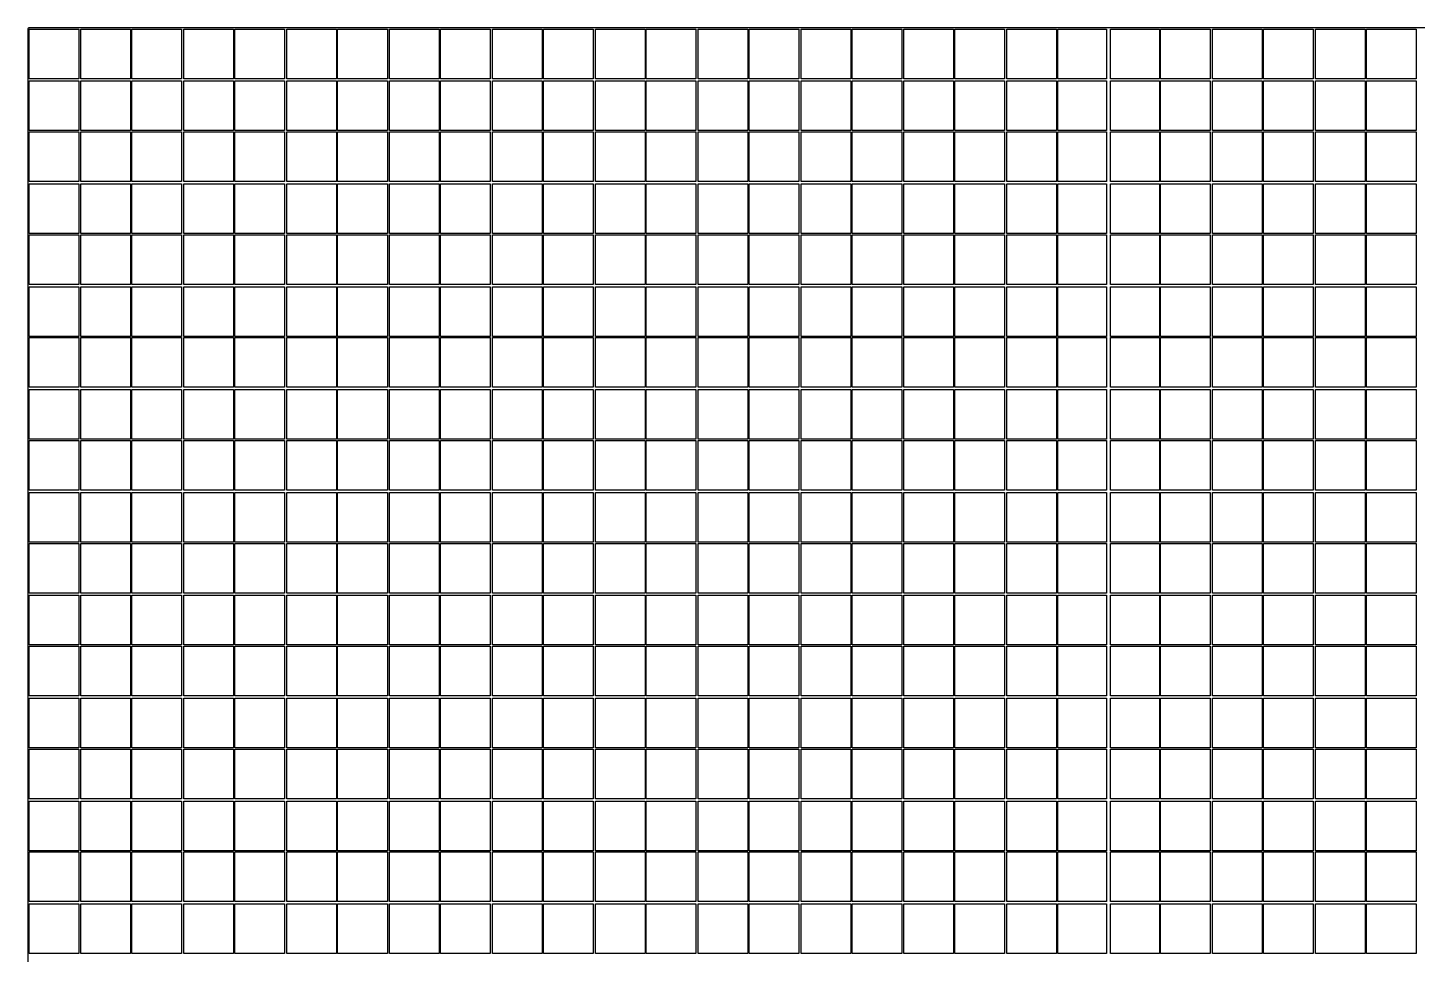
# Model space of a CAD drawing. Extents: x -105 to 170, y -332 to 185.
# Drawn here: x -105.1 to 30, y 95 to 185.1 of the extents above; entities that cross this region are included whole.
import ezdxf

# ---------------------------------------------------------------- set-up
doc = ezdxf.new("R2010")
doc.units = 0
doc.layers.get('0').update_dxf_attribs({"linetype": 'CONTINUOUS'})

msp = doc.modelspace()

# ---------------------------------------------------------------- linework, layer by layer
for points in [[(0.425, -320), (160, -320), (160, -0.425), (170, -0.425), (170, 0.425), (105.06, 0.425), (105.06, 185), (105, 185), (105, 185.06), (-105, 185.06), (-105, 185), (-105.06, 185), (-105.06, -185), (-105, -185), (-105, -185.06), (-0.425, -185.06), (-0.425, -330), (0.425, -330)], [(-104.94, 184.94), (-100.11, 184.94), (-100.11, 180.11), (-104.94, 180.11)], [(-99.89, 184.94), (-95.06, 184.94), (-95.06, 180.11), (-99.89, 180.11)], [(-94.94, 184.94), (-90.11, 184.94), (-90.11, 180.11), (-94.94, 180.11)], [(-89.89, 184.94), (-85.06, 184.94), (-85.06, 180.11), (-89.89, 180.11)], [(-84.94, 184.94), (-80.11, 184.94), (-80.11, 180.11), (-84.94, 180.11)], [(-79.89, 184.94), (-75.06, 184.94), (-75.06, 180.11), (-79.89, 180.11)], [(-74.94, 184.94), (-70.11, 184.94), (-70.11, 180.11), (-74.94, 180.11)], [(-69.89, 184.94), (-65.06, 184.94), (-65.06, 180.11), (-69.89, 180.11)], [(-64.94, 184.94), (-60.11, 184.94), (-60.11, 180.11), (-64.94, 180.11)], [(-59.89, 184.94), (-55.06, 184.94), (-55.06, 180.11), (-59.89, 180.11)], [(-54.94, 184.94), (-50.11, 184.94), (-50.11, 180.11), (-54.94, 180.11)], [(-49.89, 184.94), (-45.06, 184.94), (-45.06, 180.11), (-49.89, 180.11)], [(-44.94, 184.94), (-40.11, 184.94), (-40.11, 180.11), (-44.94, 180.11)], [(-39.89, 184.94), (-35.06, 184.94), (-35.06, 180.11), (-39.89, 180.11)], [(-34.94, 184.94), (-30.11, 184.94), (-30.11, 180.11), (-34.94, 180.11)], [(-29.89, 184.94), (-25.06, 184.94), (-25.06, 180.11), (-29.89, 180.11)], [(-24.94, 184.94), (-20.11, 184.94), (-20.11, 180.11), (-24.94, 180.11)], [(-19.89, 184.94), (-15.06, 184.94), (-15.06, 180.11), (-19.89, 180.11)], [(-14.94, 184.94), (-10.11, 184.94), (-10.11, 180.11), (-14.94, 180.11)], [(-9.89, 184.94), (-5.06, 184.94), (-5.06, 180.11), (-9.89, 180.11)], [(-4.94, 184.94), (-0.2, 184.94), (-0.2, 180.11), (-4.94, 180.11)], [(0.2, 184.94), (4.94, 184.94), (4.94, 180.11), (0.2, 180.11)], [(5.06, 184.94), (9.89, 184.94), (9.89, 180.11), (5.06, 180.11)], [(10.11, 184.94), (14.94, 184.94), (14.94, 180.11), (10.11, 180.11)], [(15.06, 184.94), (19.89, 184.94), (19.89, 180.11), (15.06, 180.11)], [(20.11, 184.94), (24.94, 184.94), (24.94, 180.11), (20.11, 180.11)], [(25.06, 184.94), (29.89, 184.94), (29.89, 180.11), (25.06, 180.11)], [(-104.94, 179.89), (-100.11, 179.89), (-100.11, 175.06), (-104.94, 175.06)], [(-99.89, 179.89), (-95.06, 179.89), (-95.06, 175.06), (-99.89, 175.06)], [(-94.94, 179.89), (-90.11, 179.89), (-90.11, 175.06), (-94.94, 175.06)], [(-89.89, 179.89), (-85.06, 179.89), (-85.06, 175.06), (-89.89, 175.06)], [(-84.94, 179.89), (-80.11, 179.89), (-80.11, 175.06), (-84.94, 175.06)], [(-79.89, 179.89), (-75.06, 179.89), (-75.06, 175.06), (-79.89, 175.06)], [(-74.94, 179.89), (-70.11, 179.89), (-70.11, 175.06), (-74.94, 175.06)], [(-69.89, 179.89), (-65.06, 179.89), (-65.06, 175.06), (-69.89, 175.06)], [(-64.94, 179.89), (-60.11, 179.89), (-60.11, 175.06), (-64.94, 175.06)], [(-59.89, 179.89), (-55.06, 179.89), (-55.06, 175.06), (-59.89, 175.06)], [(-54.94, 179.89), (-50.11, 179.89), (-50.11, 175.06), (-54.94, 175.06)], [(-49.89, 179.89), (-45.06, 179.89), (-45.06, 175.06), (-49.89, 175.06)], [(-44.94, 179.89), (-40.11, 179.89), (-40.11, 175.06), (-44.94, 175.06)], [(-39.89, 179.89), (-35.06, 179.89), (-35.06, 175.06), (-39.89, 175.06)], [(-34.94, 179.89), (-30.11, 179.89), (-30.11, 175.06), (-34.94, 175.06)], [(-29.89, 179.89), (-25.06, 179.89), (-25.06, 175.06), (-29.89, 175.06)], [(-24.94, 179.89), (-20.11, 179.89), (-20.11, 175.06), (-24.94, 175.06)], [(-19.89, 179.89), (-15.06, 179.89), (-15.06, 175.06), (-19.89, 175.06)], [(-14.94, 179.89), (-10.11, 179.89), (-10.11, 175.06), (-14.94, 175.06)], [(-9.89, 179.89), (-5.06, 179.89), (-5.06, 175.06), (-9.89, 175.06)], [(-4.94, 179.89), (-0.2, 179.89), (-0.2, 175.06), (-4.94, 175.06)], [(0.2, 179.89), (4.94, 179.89), (4.94, 175.06), (0.2, 175.06)], [(5.06, 179.89), (9.89, 179.89), (9.89, 175.06), (5.06, 175.06)], [(10.11, 179.89), (14.94, 179.89), (14.94, 175.06), (10.11, 175.06)], [(15.06, 179.89), (19.89, 179.89), (19.89, 175.06), (15.06, 175.06)], [(20.11, 179.89), (24.94, 179.89), (24.94, 175.06), (20.11, 175.06)], [(25.06, 179.89), (29.89, 179.89), (29.89, 175.06), (25.06, 175.06)], [(-104.94, 174.94), (-100.11, 174.94), (-100.11, 170.11), (-104.94, 170.11)], [(-99.89, 174.94), (-95.06, 174.94), (-95.06, 170.11), (-99.89, 170.11)], [(-94.94, 174.94), (-90.11, 174.94), (-90.11, 170.11), (-94.94, 170.11)], [(-89.89, 174.94), (-85.06, 174.94), (-85.06, 170.11), (-89.89, 170.11)], [(-84.94, 174.94), (-80.11, 174.94), (-80.11, 170.11), (-84.94, 170.11)], [(-79.89, 174.94), (-75.06, 174.94), (-75.06, 170.11), (-79.89, 170.11)], [(-74.94, 174.94), (-70.11, 174.94), (-70.11, 170.11), (-74.94, 170.11)], [(-69.89, 174.94), (-65.06, 174.94), (-65.06, 170.11), (-69.89, 170.11)], [(-64.94, 174.94), (-60.11, 174.94), (-60.11, 170.11), (-64.94, 170.11)], [(-59.89, 174.94), (-55.06, 174.94), (-55.06, 170.11), (-59.89, 170.11)], [(-54.94, 174.94), (-50.11, 174.94), (-50.11, 170.11), (-54.94, 170.11)], [(-49.89, 174.94), (-45.06, 174.94), (-45.06, 170.11), (-49.89, 170.11)], [(-44.94, 174.94), (-40.11, 174.94), (-40.11, 170.11), (-44.94, 170.11)], [(-39.89, 174.94), (-35.06, 174.94), (-35.06, 170.11), (-39.89, 170.11)], [(-34.94, 174.94), (-30.11, 174.94), (-30.11, 170.11), (-34.94, 170.11)], [(-29.89, 174.94), (-25.06, 174.94), (-25.06, 170.11), (-29.89, 170.11)], [(-24.94, 174.94), (-20.11, 174.94), (-20.11, 170.11), (-24.94, 170.11)], [(-19.89, 174.94), (-15.06, 174.94), (-15.06, 170.11), (-19.89, 170.11)], [(-14.94, 174.94), (-10.11, 174.94), (-10.11, 170.11), (-14.94, 170.11)], [(-9.89, 174.94), (-5.06, 174.94), (-5.06, 170.11), (-9.89, 170.11)], [(-4.94, 174.94), (-0.2, 174.94), (-0.2, 170.11), (-4.94, 170.11)], [(0.2, 174.94), (4.94, 174.94), (4.94, 170.11), (0.2, 170.11)], [(5.06, 174.94), (9.89, 174.94), (9.89, 170.11), (5.06, 170.11)], [(10.11, 174.94), (14.94, 174.94), (14.94, 170.11), (10.11, 170.11)], [(15.06, 174.94), (19.89, 174.94), (19.89, 170.11), (15.06, 170.11)], [(20.11, 174.94), (24.94, 174.94), (24.94, 170.11), (20.11, 170.11)], [(25.06, 174.94), (29.89, 174.94), (29.89, 170.11), (25.06, 170.11)], [(-104.94, 169.89), (-100.11, 169.89), (-100.11, 165.06), (-104.94, 165.06)], [(-99.89, 169.89), (-95.06, 169.89), (-95.06, 165.06), (-99.89, 165.06)], [(-94.94, 169.89), (-90.11, 169.89), (-90.11, 165.06), (-94.94, 165.06)], [(-89.89, 169.89), (-85.06, 169.89), (-85.06, 165.06), (-89.89, 165.06)], [(-84.94, 169.89), (-80.11, 169.89), (-80.11, 165.06), (-84.94, 165.06)], [(-79.89, 169.89), (-75.06, 169.89), (-75.06, 165.06), (-79.89, 165.06)], [(-74.94, 169.89), (-70.11, 169.89), (-70.11, 165.06), (-74.94, 165.06)], [(-69.89, 169.89), (-65.06, 169.89), (-65.06, 165.06), (-69.89, 165.06)], [(-64.94, 169.89), (-60.11, 169.89), (-60.11, 165.06), (-64.94, 165.06)], [(-59.89, 169.89), (-55.06, 169.89), (-55.06, 165.06), (-59.89, 165.06)], [(-54.94, 169.89), (-50.11, 169.89), (-50.11, 165.06), (-54.94, 165.06)], [(-49.89, 169.89), (-45.06, 169.89), (-45.06, 165.06), (-49.89, 165.06)], [(-44.94, 169.89), (-40.11, 169.89), (-40.11, 165.06), (-44.94, 165.06)], [(-39.89, 169.89), (-35.06, 169.89), (-35.06, 165.06), (-39.89, 165.06)], [(-34.94, 169.89), (-30.11, 169.89), (-30.11, 165.06), (-34.94, 165.06)], [(-29.89, 169.89), (-25.06, 169.89), (-25.06, 165.06), (-29.89, 165.06)], [(-24.94, 169.89), (-20.11, 169.89), (-20.11, 165.06), (-24.94, 165.06)], [(-19.89, 169.89), (-15.06, 169.89), (-15.06, 165.06), (-19.89, 165.06)], [(-14.94, 169.89), (-10.11, 169.89), (-10.11, 165.06), (-14.94, 165.06)], [(-9.89, 169.89), (-5.06, 169.89), (-5.06, 165.06), (-9.89, 165.06)], [(-4.94, 169.89), (-0.2, 169.89), (-0.2, 165.06), (-4.94, 165.06)], [(0.2, 169.89), (4.94, 169.89), (4.94, 165.06), (0.2, 165.06)], [(5.06, 169.89), (9.89, 169.89), (9.89, 165.06), (5.06, 165.06)], [(10.11, 169.89), (14.94, 169.89), (14.94, 165.06), (10.11, 165.06)], [(15.06, 169.89), (19.89, 169.89), (19.89, 165.06), (15.06, 165.06)], [(20.11, 169.89), (24.94, 169.89), (24.94, 165.06), (20.11, 165.06)], [(25.06, 169.89), (29.89, 169.89), (29.89, 165.06), (25.06, 165.06)], [(-104.94, 164.94), (-100.11, 164.94), (-100.11, 160.11), (-104.94, 160.11)], [(-99.89, 164.94), (-95.06, 164.94), (-95.06, 160.11), (-99.89, 160.11)], [(-94.94, 164.94), (-90.11, 164.94), (-90.11, 160.11), (-94.94, 160.11)], [(-89.89, 164.94), (-85.06, 164.94), (-85.06, 160.11), (-89.89, 160.11)], [(-84.94, 164.94), (-80.11, 164.94), (-80.11, 160.11), (-84.94, 160.11)], [(-79.89, 164.94), (-75.06, 164.94), (-75.06, 160.11), (-79.89, 160.11)], [(-74.94, 164.94), (-70.11, 164.94), (-70.11, 160.11), (-74.94, 160.11)], [(-69.89, 164.94), (-65.06, 164.94), (-65.06, 160.11), (-69.89, 160.11)], [(-64.94, 164.94), (-60.11, 164.94), (-60.11, 160.11), (-64.94, 160.11)], [(-59.89, 164.94), (-55.06, 164.94), (-55.06, 160.11), (-59.89, 160.11)], [(-54.94, 164.94), (-50.11, 164.94), (-50.11, 160.11), (-54.94, 160.11)], [(-49.89, 164.94), (-45.06, 164.94), (-45.06, 160.11), (-49.89, 160.11)], [(-44.94, 164.94), (-40.11, 164.94), (-40.11, 160.11), (-44.94, 160.11)], [(-39.89, 164.94), (-35.06, 164.94), (-35.06, 160.11), (-39.89, 160.11)], [(-34.94, 164.94), (-30.11, 164.94), (-30.11, 160.11), (-34.94, 160.11)], [(-29.89, 164.94), (-25.06, 164.94), (-25.06, 160.11), (-29.89, 160.11)], [(-24.94, 164.94), (-20.11, 164.94), (-20.11, 160.11), (-24.94, 160.11)], [(-19.89, 164.94), (-15.06, 164.94), (-15.06, 160.11), (-19.89, 160.11)], [(-14.94, 164.94), (-10.11, 164.94), (-10.11, 160.11), (-14.94, 160.11)], [(-9.89, 164.94), (-5.06, 164.94), (-5.06, 160.11), (-9.89, 160.11)], [(-4.94, 164.94), (-0.2, 164.94), (-0.2, 160.11), (-4.94, 160.11)], [(0.2, 164.94), (4.94, 164.94), (4.94, 160.11), (0.2, 160.11)], [(5.06, 164.94), (9.89, 164.94), (9.89, 160.11), (5.06, 160.11)], [(10.11, 164.94), (14.94, 164.94), (14.94, 160.11), (10.11, 160.11)], [(15.06, 164.94), (19.89, 164.94), (19.89, 160.11), (15.06, 160.11)], [(20.11, 164.94), (24.94, 164.94), (24.94, 160.11), (20.11, 160.11)], [(25.06, 164.94), (29.89, 164.94), (29.89, 160.11), (25.06, 160.11)], [(-104.94, 159.89), (-100.11, 159.89), (-100.11, 155.06), (-104.94, 155.06)], [(-99.89, 159.89), (-95.06, 159.89), (-95.06, 155.06), (-99.89, 155.06)], [(-94.94, 159.89), (-90.11, 159.89), (-90.11, 155.06), (-94.94, 155.06)], [(-89.89, 159.89), (-85.06, 159.89), (-85.06, 155.06), (-89.89, 155.06)], [(-84.94, 159.89), (-80.11, 159.89), (-80.11, 155.06), (-84.94, 155.06)], [(-79.89, 159.89), (-75.06, 159.89), (-75.06, 155.06), (-79.89, 155.06)], [(-74.94, 159.89), (-70.11, 159.89), (-70.11, 155.06), (-74.94, 155.06)], [(-69.89, 159.89), (-65.06, 159.89), (-65.06, 155.06), (-69.89, 155.06)], [(-64.94, 159.89), (-60.11, 159.89), (-60.11, 155.06), (-64.94, 155.06)], [(-59.89, 159.89), (-55.06, 159.89), (-55.06, 155.06), (-59.89, 155.06)], [(-54.94, 159.89), (-50.11, 159.89), (-50.11, 155.06), (-54.94, 155.06)], [(-49.89, 159.89), (-45.06, 159.89), (-45.06, 155.06), (-49.89, 155.06)], [(-44.94, 159.89), (-40.11, 159.89), (-40.11, 155.06), (-44.94, 155.06)], [(-39.89, 159.89), (-35.06, 159.89), (-35.06, 155.06), (-39.89, 155.06)], [(-34.94, 159.89), (-30.11, 159.89), (-30.11, 155.06), (-34.94, 155.06)], [(-29.89, 159.89), (-25.06, 159.89), (-25.06, 155.06), (-29.89, 155.06)], [(-24.94, 159.89), (-20.11, 159.89), (-20.11, 155.06), (-24.94, 155.06)], [(-19.89, 159.89), (-15.06, 159.89), (-15.06, 155.06), (-19.89, 155.06)], [(-14.94, 159.89), (-10.11, 159.89), (-10.11, 155.06), (-14.94, 155.06)], [(-9.89, 159.89), (-5.06, 159.89), (-5.06, 155.06), (-9.89, 155.06)], [(-4.94, 159.89), (-0.2, 159.89), (-0.2, 155.06), (-4.94, 155.06)], [(0.2, 159.89), (4.94, 159.89), (4.94, 155.06), (0.2, 155.06)], [(5.06, 159.89), (9.89, 159.89), (9.89, 155.06), (5.06, 155.06)], [(10.11, 159.89), (14.94, 159.89), (14.94, 155.06), (10.11, 155.06)], [(15.06, 159.89), (19.89, 159.89), (19.89, 155.06), (15.06, 155.06)], [(20.11, 159.89), (24.94, 159.89), (24.94, 155.06), (20.11, 155.06)], [(25.06, 159.89), (29.89, 159.89), (29.89, 155.06), (25.06, 155.06)], [(-104.94, 154.94), (-100.11, 154.94), (-100.11, 150.11), (-104.94, 150.11)], [(-99.89, 154.94), (-95.06, 154.94), (-95.06, 150.11), (-99.89, 150.11)], [(-94.94, 154.94), (-90.11, 154.94), (-90.11, 150.11), (-94.94, 150.11)], [(-89.89, 154.94), (-85.06, 154.94), (-85.06, 150.11), (-89.89, 150.11)], [(-84.94, 154.94), (-80.11, 154.94), (-80.11, 150.11), (-84.94, 150.11)], [(-79.89, 154.94), (-75.06, 154.94), (-75.06, 150.11), (-79.89, 150.11)], [(-74.94, 154.94), (-70.11, 154.94), (-70.11, 150.11), (-74.94, 150.11)], [(-69.89, 154.94), (-65.06, 154.94), (-65.06, 150.11), (-69.89, 150.11)], [(-64.94, 154.94), (-60.11, 154.94), (-60.11, 150.11), (-64.94, 150.11)], [(-59.89, 154.94), (-55.06, 154.94), (-55.06, 150.11), (-59.89, 150.11)], [(-54.94, 154.94), (-50.11, 154.94), (-50.11, 150.11), (-54.94, 150.11)], [(-49.89, 154.94), (-45.06, 154.94), (-45.06, 150.11), (-49.89, 150.11)], [(-44.94, 154.94), (-40.11, 154.94), (-40.11, 150.11), (-44.94, 150.11)], [(-39.89, 154.94), (-35.06, 154.94), (-35.06, 150.11), (-39.89, 150.11)], [(-34.94, 154.94), (-30.11, 154.94), (-30.11, 150.11), (-34.94, 150.11)], [(-29.89, 154.94), (-25.06, 154.94), (-25.06, 150.11), (-29.89, 150.11)], [(-24.94, 154.94), (-20.11, 154.94), (-20.11, 150.11), (-24.94, 150.11)], [(-19.89, 154.94), (-15.06, 154.94), (-15.06, 150.11), (-19.89, 150.11)], [(-14.94, 154.94), (-10.11, 154.94), (-10.11, 150.11), (-14.94, 150.11)], [(-9.89, 154.94), (-5.06, 154.94), (-5.06, 150.11), (-9.89, 150.11)], [(-4.94, 154.94), (-0.2, 154.94), (-0.2, 150.11), (-4.94, 150.11)], [(0.2, 154.94), (4.94, 154.94), (4.94, 150.11), (0.2, 150.11)], [(5.06, 154.94), (9.89, 154.94), (9.89, 150.11), (5.06, 150.11)], [(10.11, 154.94), (14.94, 154.94), (14.94, 150.11), (10.11, 150.11)], [(15.06, 154.94), (19.89, 154.94), (19.89, 150.11), (15.06, 150.11)], [(20.11, 154.94), (24.94, 154.94), (24.94, 150.11), (20.11, 150.11)], [(25.06, 154.94), (29.89, 154.94), (29.89, 150.11), (25.06, 150.11)], [(-104.94, 149.89), (-100.11, 149.89), (-100.11, 145.06), (-104.94, 145.06)], [(-99.89, 149.89), (-95.06, 149.89), (-95.06, 145.06), (-99.89, 145.06)], [(-94.94, 149.89), (-90.11, 149.89), (-90.11, 145.06), (-94.94, 145.06)], [(-89.89, 149.89), (-85.06, 149.89), (-85.06, 145.06), (-89.89, 145.06)], [(-84.94, 149.89), (-80.11, 149.89), (-80.11, 145.06), (-84.94, 145.06)], [(-79.89, 149.89), (-75.06, 149.89), (-75.06, 145.06), (-79.89, 145.06)], [(-74.94, 149.89), (-70.11, 149.89), (-70.11, 145.06), (-74.94, 145.06)], [(-69.89, 149.89), (-65.06, 149.89), (-65.06, 145.06), (-69.89, 145.06)], [(-64.94, 149.89), (-60.11, 149.89), (-60.11, 145.06), (-64.94, 145.06)], [(-59.89, 149.89), (-55.06, 149.89), (-55.06, 145.06), (-59.89, 145.06)], [(-54.94, 149.89), (-50.11, 149.89), (-50.11, 145.06), (-54.94, 145.06)], [(-49.89, 149.89), (-45.06, 149.89), (-45.06, 145.06), (-49.89, 145.06)], [(-44.94, 149.89), (-40.11, 149.89), (-40.11, 145.06), (-44.94, 145.06)], [(-39.89, 149.89), (-35.06, 149.89), (-35.06, 145.06), (-39.89, 145.06)], [(-34.94, 149.89), (-30.11, 149.89), (-30.11, 145.06), (-34.94, 145.06)], [(-29.89, 149.89), (-25.06, 149.89), (-25.06, 145.06), (-29.89, 145.06)], [(-24.94, 149.89), (-20.11, 149.89), (-20.11, 145.06), (-24.94, 145.06)], [(-19.89, 149.89), (-15.06, 149.89), (-15.06, 145.06), (-19.89, 145.06)], [(-14.94, 149.89), (-10.11, 149.89), (-10.11, 145.06), (-14.94, 145.06)], [(-9.89, 149.89), (-5.06, 149.89), (-5.06, 145.06), (-9.89, 145.06)], [(-4.94, 149.89), (-0.2, 149.89), (-0.2, 145.06), (-4.94, 145.06)], [(0.2, 149.89), (4.94, 149.89), (4.94, 145.06), (0.2, 145.06)], [(5.06, 149.89), (9.89, 149.89), (9.89, 145.06), (5.06, 145.06)], [(10.11, 149.89), (14.94, 149.89), (14.94, 145.06), (10.11, 145.06)], [(15.06, 149.89), (19.89, 149.89), (19.89, 145.06), (15.06, 145.06)], [(20.11, 149.89), (24.94, 149.89), (24.94, 145.06), (20.11, 145.06)], [(25.06, 149.89), (29.89, 149.89), (29.89, 145.06), (25.06, 145.06)], [(-104.94, 144.94), (-100.11, 144.94), (-100.11, 140.11), (-104.94, 140.11)], [(-99.89, 144.94), (-95.06, 144.94), (-95.06, 140.11), (-99.89, 140.11)], [(-94.94, 144.94), (-90.11, 144.94), (-90.11, 140.11), (-94.94, 140.11)], [(-89.89, 144.94), (-85.06, 144.94), (-85.06, 140.11), (-89.89, 140.11)], [(-84.94, 144.94), (-80.11, 144.94), (-80.11, 140.11), (-84.94, 140.11)], [(-79.89, 144.94), (-75.06, 144.94), (-75.06, 140.11), (-79.89, 140.11)], [(-74.94, 144.94), (-70.11, 144.94), (-70.11, 140.11), (-74.94, 140.11)], [(-69.89, 144.94), (-65.06, 144.94), (-65.06, 140.11), (-69.89, 140.11)], [(-64.94, 144.94), (-60.11, 144.94), (-60.11, 140.11), (-64.94, 140.11)], [(-59.89, 144.94), (-55.06, 144.94), (-55.06, 140.11), (-59.89, 140.11)], [(-54.94, 144.94), (-50.11, 144.94), (-50.11, 140.11), (-54.94, 140.11)], [(-49.89, 144.94), (-45.06, 144.94), (-45.06, 140.11), (-49.89, 140.11)], [(-44.94, 144.94), (-40.11, 144.94), (-40.11, 140.11), (-44.94, 140.11)], [(-39.89, 144.94), (-35.06, 144.94), (-35.06, 140.11), (-39.89, 140.11)], [(-34.94, 144.94), (-30.11, 144.94), (-30.11, 140.11), (-34.94, 140.11)], [(-29.89, 144.94), (-25.06, 144.94), (-25.06, 140.11), (-29.89, 140.11)], [(-24.94, 144.94), (-20.11, 144.94), (-20.11, 140.11), (-24.94, 140.11)], [(-19.89, 144.94), (-15.06, 144.94), (-15.06, 140.11), (-19.89, 140.11)], [(-14.94, 144.94), (-10.11, 144.94), (-10.11, 140.11), (-14.94, 140.11)], [(-9.89, 144.94), (-5.06, 144.94), (-5.06, 140.11), (-9.89, 140.11)], [(-4.94, 144.94), (-0.2, 144.94), (-0.2, 140.11), (-4.94, 140.11)], [(0.2, 144.94), (4.94, 144.94), (4.94, 140.11), (0.2, 140.11)], [(5.06, 144.94), (9.89, 144.94), (9.89, 140.11), (5.06, 140.11)], [(10.11, 144.94), (14.94, 144.94), (14.94, 140.11), (10.11, 140.11)], [(15.06, 144.94), (19.89, 144.94), (19.89, 140.11), (15.06, 140.11)], [(20.11, 144.94), (24.94, 144.94), (24.94, 140.11), (20.11, 140.11)], [(25.06, 144.94), (29.89, 144.94), (29.89, 140.11), (25.06, 140.11)], [(-104.94, 139.89), (-100.11, 139.89), (-100.11, 135.06), (-104.94, 135.06)], [(-99.89, 139.89), (-95.06, 139.89), (-95.06, 135.06), (-99.89, 135.06)], [(-94.94, 139.89), (-90.11, 139.89), (-90.11, 135.06), (-94.94, 135.06)], [(-89.89, 139.89), (-85.06, 139.89), (-85.06, 135.06), (-89.89, 135.06)], [(-84.94, 139.89), (-80.11, 139.89), (-80.11, 135.06), (-84.94, 135.06)], [(-79.89, 139.89), (-75.06, 139.89), (-75.06, 135.06), (-79.89, 135.06)], [(-74.94, 139.89), (-70.11, 139.89), (-70.11, 135.06), (-74.94, 135.06)], [(-69.89, 139.89), (-65.06, 139.89), (-65.06, 135.06), (-69.89, 135.06)], [(-64.94, 139.89), (-60.11, 139.89), (-60.11, 135.06), (-64.94, 135.06)], [(-59.89, 139.89), (-55.06, 139.89), (-55.06, 135.06), (-59.89, 135.06)], [(-54.94, 139.89), (-50.11, 139.89), (-50.11, 135.06), (-54.94, 135.06)], [(-49.89, 139.89), (-45.06, 139.89), (-45.06, 135.06), (-49.89, 135.06)], [(-44.94, 139.89), (-40.11, 139.89), (-40.11, 135.06), (-44.94, 135.06)], [(-39.89, 139.89), (-35.06, 139.89), (-35.06, 135.06), (-39.89, 135.06)], [(-34.94, 139.89), (-30.11, 139.89), (-30.11, 135.06), (-34.94, 135.06)], [(-29.89, 139.89), (-25.06, 139.89), (-25.06, 135.06), (-29.89, 135.06)], [(-24.94, 139.89), (-20.11, 139.89), (-20.11, 135.06), (-24.94, 135.06)], [(-19.89, 139.89), (-15.06, 139.89), (-15.06, 135.06), (-19.89, 135.06)], [(-14.94, 139.89), (-10.11, 139.89), (-10.11, 135.06), (-14.94, 135.06)], [(-9.89, 139.89), (-5.06, 139.89), (-5.06, 135.06), (-9.89, 135.06)], [(-4.94, 139.89), (-0.2, 139.89), (-0.2, 135.06), (-4.94, 135.06)], [(0.2, 139.89), (4.94, 139.89), (4.94, 135.06), (0.2, 135.06)], [(5.06, 139.89), (9.89, 139.89), (9.89, 135.06), (5.06, 135.06)], [(10.11, 139.89), (14.94, 139.89), (14.94, 135.06), (10.11, 135.06)], [(15.06, 139.89), (19.89, 139.89), (19.89, 135.06), (15.06, 135.06)], [(20.11, 139.89), (24.94, 139.89), (24.94, 135.06), (20.11, 135.06)], [(25.06, 139.89), (29.89, 139.89), (29.89, 135.06), (25.06, 135.06)], [(-104.94, 134.94), (-100.11, 134.94), (-100.11, 130.11), (-104.94, 130.11)], [(-99.89, 134.94), (-95.06, 134.94), (-95.06, 130.11), (-99.89, 130.11)], [(-94.94, 134.94), (-90.11, 134.94), (-90.11, 130.11), (-94.94, 130.11)], [(-89.89, 134.94), (-85.06, 134.94), (-85.06, 130.11), (-89.89, 130.11)], [(-84.94, 134.94), (-80.11, 134.94), (-80.11, 130.11), (-84.94, 130.11)], [(-79.89, 134.94), (-75.06, 134.94), (-75.06, 130.11), (-79.89, 130.11)], [(-74.94, 134.94), (-70.11, 134.94), (-70.11, 130.11), (-74.94, 130.11)], [(-69.89, 134.94), (-65.06, 134.94), (-65.06, 130.11), (-69.89, 130.11)], [(-64.94, 134.94), (-60.11, 134.94), (-60.11, 130.11), (-64.94, 130.11)], [(-59.89, 134.94), (-55.06, 134.94), (-55.06, 130.11), (-59.89, 130.11)], [(-54.94, 134.94), (-50.11, 134.94), (-50.11, 130.11), (-54.94, 130.11)], [(-49.89, 134.94), (-45.06, 134.94), (-45.06, 130.11), (-49.89, 130.11)], [(-44.94, 134.94), (-40.11, 134.94), (-40.11, 130.11), (-44.94, 130.11)], [(-39.89, 134.94), (-35.06, 134.94), (-35.06, 130.11), (-39.89, 130.11)], [(-34.94, 134.94), (-30.11, 134.94), (-30.11, 130.11), (-34.94, 130.11)], [(-29.89, 134.94), (-25.06, 134.94), (-25.06, 130.11), (-29.89, 130.11)], [(-24.94, 134.94), (-20.11, 134.94), (-20.11, 130.11), (-24.94, 130.11)], [(-19.89, 134.94), (-15.06, 134.94), (-15.06, 130.11), (-19.89, 130.11)], [(-14.94, 134.94), (-10.11, 134.94), (-10.11, 130.11), (-14.94, 130.11)], [(-9.89, 134.94), (-5.06, 134.94), (-5.06, 130.11), (-9.89, 130.11)], [(-4.94, 134.94), (-0.2, 134.94), (-0.2, 130.11), (-4.94, 130.11)], [(0.2, 134.94), (4.94, 134.94), (4.94, 130.11), (0.2, 130.11)], [(5.06, 134.94), (9.89, 134.94), (9.89, 130.11), (5.06, 130.11)], [(10.11, 134.94), (14.94, 134.94), (14.94, 130.11), (10.11, 130.11)], [(15.06, 134.94), (19.89, 134.94), (19.89, 130.11), (15.06, 130.11)], [(20.11, 134.94), (24.94, 134.94), (24.94, 130.11), (20.11, 130.11)], [(25.06, 134.94), (29.89, 134.94), (29.89, 130.11), (25.06, 130.11)], [(-104.94, 129.89), (-100.11, 129.89), (-100.11, 125.06), (-104.94, 125.06)], [(-99.89, 129.89), (-95.06, 129.89), (-95.06, 125.06), (-99.89, 125.06)], [(-94.94, 129.89), (-90.11, 129.89), (-90.11, 125.06), (-94.94, 125.06)], [(-89.89, 129.89), (-85.06, 129.89), (-85.06, 125.06), (-89.89, 125.06)], [(-84.94, 129.89), (-80.11, 129.89), (-80.11, 125.06), (-84.94, 125.06)], [(-79.89, 129.89), (-75.06, 129.89), (-75.06, 125.06), (-79.89, 125.06)], [(-74.94, 129.89), (-70.11, 129.89), (-70.11, 125.06), (-74.94, 125.06)], [(-69.89, 129.89), (-65.06, 129.89), (-65.06, 125.06), (-69.89, 125.06)], [(-64.94, 129.89), (-60.11, 129.89), (-60.11, 125.06), (-64.94, 125.06)], [(-59.89, 129.89), (-55.06, 129.89), (-55.06, 125.06), (-59.89, 125.06)], [(-54.94, 129.89), (-50.11, 129.89), (-50.11, 125.06), (-54.94, 125.06)], [(-49.89, 129.89), (-45.06, 129.89), (-45.06, 125.06), (-49.89, 125.06)], [(-44.94, 129.89), (-40.11, 129.89), (-40.11, 125.06), (-44.94, 125.06)], [(-39.89, 129.89), (-35.06, 129.89), (-35.06, 125.06), (-39.89, 125.06)], [(-34.94, 129.89), (-30.11, 129.89), (-30.11, 125.06), (-34.94, 125.06)], [(-29.89, 129.89), (-25.06, 129.89), (-25.06, 125.06), (-29.89, 125.06)], [(-24.94, 129.89), (-20.11, 129.89), (-20.11, 125.06), (-24.94, 125.06)], [(-19.89, 129.89), (-15.06, 129.89), (-15.06, 125.06), (-19.89, 125.06)], [(-14.94, 129.89), (-10.11, 129.89), (-10.11, 125.06), (-14.94, 125.06)], [(-9.89, 129.89), (-5.06, 129.89), (-5.06, 125.06), (-9.89, 125.06)], [(-4.94, 129.89), (-0.2, 129.89), (-0.2, 125.06), (-4.94, 125.06)], [(0.2, 129.89), (4.94, 129.89), (4.94, 125.06), (0.2, 125.06)], [(5.06, 129.89), (9.89, 129.89), (9.89, 125.06), (5.06, 125.06)], [(10.11, 129.89), (14.94, 129.89), (14.94, 125.06), (10.11, 125.06)], [(15.06, 129.89), (19.89, 129.89), (19.89, 125.06), (15.06, 125.06)], [(20.11, 129.89), (24.94, 129.89), (24.94, 125.06), (20.11, 125.06)], [(25.06, 129.89), (29.89, 129.89), (29.89, 125.06), (25.06, 125.06)], [(-104.94, 124.94), (-100.11, 124.94), (-100.11, 120.11), (-104.94, 120.11)], [(-99.89, 124.94), (-95.06, 124.94), (-95.06, 120.11), (-99.89, 120.11)], [(-94.94, 124.94), (-90.11, 124.94), (-90.11, 120.11), (-94.94, 120.11)], [(-89.89, 124.94), (-85.06, 124.94), (-85.06, 120.11), (-89.89, 120.11)], [(-84.94, 124.94), (-80.11, 124.94), (-80.11, 120.11), (-84.94, 120.11)], [(-79.89, 124.94), (-75.06, 124.94), (-75.06, 120.11), (-79.89, 120.11)], [(-74.94, 124.94), (-70.11, 124.94), (-70.11, 120.11), (-74.94, 120.11)], [(-69.89, 124.94), (-65.06, 124.94), (-65.06, 120.11), (-69.89, 120.11)], [(-64.94, 124.94), (-60.11, 124.94), (-60.11, 120.11), (-64.94, 120.11)], [(-59.89, 124.94), (-55.06, 124.94), (-55.06, 120.11), (-59.89, 120.11)], [(-54.94, 124.94), (-50.11, 124.94), (-50.11, 120.11), (-54.94, 120.11)], [(-49.89, 124.94), (-45.06, 124.94), (-45.06, 120.11), (-49.89, 120.11)], [(-44.94, 124.94), (-40.11, 124.94), (-40.11, 120.11), (-44.94, 120.11)], [(-39.89, 124.94), (-35.06, 124.94), (-35.06, 120.11), (-39.89, 120.11)], [(-34.94, 124.94), (-30.11, 124.94), (-30.11, 120.11), (-34.94, 120.11)], [(-29.89, 124.94), (-25.06, 124.94), (-25.06, 120.11), (-29.89, 120.11)], [(-24.94, 124.94), (-20.11, 124.94), (-20.11, 120.11), (-24.94, 120.11)], [(-19.89, 124.94), (-15.06, 124.94), (-15.06, 120.11), (-19.89, 120.11)], [(-14.94, 124.94), (-10.11, 124.94), (-10.11, 120.11), (-14.94, 120.11)], [(-9.89, 124.94), (-5.06, 124.94), (-5.06, 120.11), (-9.89, 120.11)], [(-4.94, 124.94), (-0.2, 124.94), (-0.2, 120.11), (-4.94, 120.11)], [(0.2, 124.94), (4.94, 124.94), (4.94, 120.11), (0.2, 120.11)], [(5.06, 124.94), (9.89, 124.94), (9.89, 120.11), (5.06, 120.11)], [(10.11, 124.94), (14.94, 124.94), (14.94, 120.11), (10.11, 120.11)], [(15.06, 124.94), (19.89, 124.94), (19.89, 120.11), (15.06, 120.11)], [(20.11, 124.94), (24.94, 124.94), (24.94, 120.11), (20.11, 120.11)], [(25.06, 124.94), (29.89, 124.94), (29.89, 120.11), (25.06, 120.11)], [(-104.94, 119.89), (-100.11, 119.89), (-100.11, 115.06), (-104.94, 115.06)], [(-99.89, 119.89), (-95.06, 119.89), (-95.06, 115.06), (-99.89, 115.06)], [(-94.94, 119.89), (-90.11, 119.89), (-90.11, 115.06), (-94.94, 115.06)], [(-89.89, 119.89), (-85.06, 119.89), (-85.06, 115.06), (-89.89, 115.06)], [(-84.94, 119.89), (-80.11, 119.89), (-80.11, 115.06), (-84.94, 115.06)], [(-79.89, 119.89), (-75.06, 119.89), (-75.06, 115.06), (-79.89, 115.06)], [(-74.94, 119.89), (-70.11, 119.89), (-70.11, 115.06), (-74.94, 115.06)], [(-69.89, 119.89), (-65.06, 119.89), (-65.06, 115.06), (-69.89, 115.06)], [(-64.94, 119.89), (-60.11, 119.89), (-60.11, 115.06), (-64.94, 115.06)], [(-59.89, 119.89), (-55.06, 119.89), (-55.06, 115.06), (-59.89, 115.06)], [(-54.94, 119.89), (-50.11, 119.89), (-50.11, 115.06), (-54.94, 115.06)], [(-49.89, 119.89), (-45.06, 119.89), (-45.06, 115.06), (-49.89, 115.06)], [(-44.94, 119.89), (-40.11, 119.89), (-40.11, 115.06), (-44.94, 115.06)], [(-39.89, 119.89), (-35.06, 119.89), (-35.06, 115.06), (-39.89, 115.06)], [(-34.94, 119.89), (-30.11, 119.89), (-30.11, 115.06), (-34.94, 115.06)], [(-29.89, 119.89), (-25.06, 119.89), (-25.06, 115.06), (-29.89, 115.06)], [(-24.94, 119.89), (-20.11, 119.89), (-20.11, 115.06), (-24.94, 115.06)], [(-19.89, 119.89), (-15.06, 119.89), (-15.06, 115.06), (-19.89, 115.06)], [(-14.94, 119.89), (-10.11, 119.89), (-10.11, 115.06), (-14.94, 115.06)], [(-9.89, 119.89), (-5.06, 119.89), (-5.06, 115.06), (-9.89, 115.06)], [(-4.94, 119.89), (-0.2, 119.89), (-0.2, 115.06), (-4.94, 115.06)], [(0.2, 119.89), (4.94, 119.89), (4.94, 115.06), (0.2, 115.06)], [(5.06, 119.89), (9.89, 119.89), (9.89, 115.06), (5.06, 115.06)], [(10.11, 119.89), (14.94, 119.89), (14.94, 115.06), (10.11, 115.06)], [(15.06, 119.89), (19.89, 119.89), (19.89, 115.06), (15.06, 115.06)], [(20.11, 119.89), (24.94, 119.89), (24.94, 115.06), (20.11, 115.06)], [(25.06, 119.89), (29.89, 119.89), (29.89, 115.06), (25.06, 115.06)], [(-104.94, 114.94), (-100.11, 114.94), (-100.11, 110.11), (-104.94, 110.11)], [(-99.89, 114.94), (-95.06, 114.94), (-95.06, 110.11), (-99.89, 110.11)], [(-94.94, 114.94), (-90.11, 114.94), (-90.11, 110.11), (-94.94, 110.11)], [(-89.89, 114.94), (-85.06, 114.94), (-85.06, 110.11), (-89.89, 110.11)], [(-84.94, 114.94), (-80.11, 114.94), (-80.11, 110.11), (-84.94, 110.11)], [(-79.89, 114.94), (-75.06, 114.94), (-75.06, 110.11), (-79.89, 110.11)], [(-74.94, 114.94), (-70.11, 114.94), (-70.11, 110.11), (-74.94, 110.11)], [(-69.89, 114.94), (-65.06, 114.94), (-65.06, 110.11), (-69.89, 110.11)], [(-64.94, 114.94), (-60.11, 114.94), (-60.11, 110.11), (-64.94, 110.11)], [(-59.89, 114.94), (-55.06, 114.94), (-55.06, 110.11), (-59.89, 110.11)], [(-54.94, 114.94), (-50.11, 114.94), (-50.11, 110.11), (-54.94, 110.11)], [(-49.89, 114.94), (-45.06, 114.94), (-45.06, 110.11), (-49.89, 110.11)], [(-44.94, 114.94), (-40.11, 114.94), (-40.11, 110.11), (-44.94, 110.11)], [(-39.89, 114.94), (-35.06, 114.94), (-35.06, 110.11), (-39.89, 110.11)], [(-34.94, 114.94), (-30.11, 114.94), (-30.11, 110.11), (-34.94, 110.11)], [(-29.89, 114.94), (-25.06, 114.94), (-25.06, 110.11), (-29.89, 110.11)], [(-24.94, 114.94), (-20.11, 114.94), (-20.11, 110.11), (-24.94, 110.11)], [(-19.89, 114.94), (-15.06, 114.94), (-15.06, 110.11), (-19.89, 110.11)], [(-14.94, 114.94), (-10.11, 114.94), (-10.11, 110.11), (-14.94, 110.11)], [(-9.89, 114.94), (-5.06, 114.94), (-5.06, 110.11), (-9.89, 110.11)], [(-4.94, 114.94), (-0.2, 114.94), (-0.2, 110.11), (-4.94, 110.11)], [(0.2, 114.94), (4.94, 114.94), (4.94, 110.11), (0.2, 110.11)], [(5.06, 114.94), (9.89, 114.94), (9.89, 110.11), (5.06, 110.11)], [(10.11, 114.94), (14.94, 114.94), (14.94, 110.11), (10.11, 110.11)], [(15.06, 114.94), (19.89, 114.94), (19.89, 110.11), (15.06, 110.11)], [(20.11, 114.94), (24.94, 114.94), (24.94, 110.11), (20.11, 110.11)], [(25.06, 114.94), (29.89, 114.94), (29.89, 110.11), (25.06, 110.11)], [(-104.94, 109.89), (-100.11, 109.89), (-100.11, 105.06), (-104.94, 105.06)], [(-99.89, 109.89), (-95.06, 109.89), (-95.06, 105.06), (-99.89, 105.06)], [(-94.94, 109.89), (-90.11, 109.89), (-90.11, 105.06), (-94.94, 105.06)], [(-89.89, 109.89), (-85.06, 109.89), (-85.06, 105.06), (-89.89, 105.06)], [(-84.94, 109.89), (-80.11, 109.89), (-80.11, 105.06), (-84.94, 105.06)], [(-79.89, 109.89), (-75.06, 109.89), (-75.06, 105.06), (-79.89, 105.06)], [(-74.94, 109.89), (-70.11, 109.89), (-70.11, 105.06), (-74.94, 105.06)], [(-69.89, 109.89), (-65.06, 109.89), (-65.06, 105.06), (-69.89, 105.06)], [(-64.94, 109.89), (-60.11, 109.89), (-60.11, 105.06), (-64.94, 105.06)], [(-59.89, 109.89), (-55.06, 109.89), (-55.06, 105.06), (-59.89, 105.06)], [(-54.94, 109.89), (-50.11, 109.89), (-50.11, 105.06), (-54.94, 105.06)], [(-49.89, 109.89), (-45.06, 109.89), (-45.06, 105.06), (-49.89, 105.06)], [(-44.94, 109.89), (-40.11, 109.89), (-40.11, 105.06), (-44.94, 105.06)], [(-39.89, 109.89), (-35.06, 109.89), (-35.06, 105.06), (-39.89, 105.06)], [(-34.94, 109.89), (-30.11, 109.89), (-30.11, 105.06), (-34.94, 105.06)], [(-29.89, 109.89), (-25.06, 109.89), (-25.06, 105.06), (-29.89, 105.06)], [(-24.94, 109.89), (-20.11, 109.89), (-20.11, 105.06), (-24.94, 105.06)], [(-19.89, 109.89), (-15.06, 109.89), (-15.06, 105.06), (-19.89, 105.06)], [(-14.94, 109.89), (-10.11, 109.89), (-10.11, 105.06), (-14.94, 105.06)], [(-9.89, 109.89), (-5.06, 109.89), (-5.06, 105.06), (-9.89, 105.06)], [(-4.94, 109.89), (-0.2, 109.89), (-0.2, 105.06), (-4.94, 105.06)], [(0.2, 109.89), (4.94, 109.89), (4.94, 105.06), (0.2, 105.06)], [(5.06, 109.89), (9.89, 109.89), (9.89, 105.06), (5.06, 105.06)], [(10.11, 109.89), (14.94, 109.89), (14.94, 105.06), (10.11, 105.06)], [(15.06, 109.89), (19.89, 109.89), (19.89, 105.06), (15.06, 105.06)], [(20.11, 109.89), (24.94, 109.89), (24.94, 105.06), (20.11, 105.06)], [(25.06, 109.89), (29.89, 109.89), (29.89, 105.06), (25.06, 105.06)], [(-104.94, 104.94), (-100.11, 104.94), (-100.11, 100.11), (-104.94, 100.11)], [(-99.89, 104.94), (-95.06, 104.94), (-95.06, 100.11), (-99.89, 100.11)], [(-94.94, 104.94), (-90.11, 104.94), (-90.11, 100.11), (-94.94, 100.11)], [(-89.89, 104.94), (-85.06, 104.94), (-85.06, 100.11), (-89.89, 100.11)], [(-84.94, 104.94), (-80.11, 104.94), (-80.11, 100.11), (-84.94, 100.11)], [(-79.89, 104.94), (-75.06, 104.94), (-75.06, 100.11), (-79.89, 100.11)], [(-74.94, 104.94), (-70.11, 104.94), (-70.11, 100.11), (-74.94, 100.11)], [(-69.89, 104.94), (-65.06, 104.94), (-65.06, 100.11), (-69.89, 100.11)], [(-64.94, 104.94), (-60.11, 104.94), (-60.11, 100.11), (-64.94, 100.11)], [(-59.89, 104.94), (-55.06, 104.94), (-55.06, 100.11), (-59.89, 100.11)], [(-54.94, 104.94), (-50.11, 104.94), (-50.11, 100.11), (-54.94, 100.11)], [(-49.89, 104.94), (-45.06, 104.94), (-45.06, 100.11), (-49.89, 100.11)], [(-44.94, 104.94), (-40.11, 104.94), (-40.11, 100.11), (-44.94, 100.11)], [(-39.89, 104.94), (-35.06, 104.94), (-35.06, 100.11), (-39.89, 100.11)], [(-34.94, 104.94), (-30.11, 104.94), (-30.11, 100.11), (-34.94, 100.11)], [(-29.89, 104.94), (-25.06, 104.94), (-25.06, 100.11), (-29.89, 100.11)], [(-24.94, 104.94), (-20.11, 104.94), (-20.11, 100.11), (-24.94, 100.11)], [(-19.89, 104.94), (-15.06, 104.94), (-15.06, 100.11), (-19.89, 100.11)], [(-14.94, 104.94), (-10.11, 104.94), (-10.11, 100.11), (-14.94, 100.11)], [(-9.89, 104.94), (-5.06, 104.94), (-5.06, 100.11), (-9.89, 100.11)], [(-4.94, 104.94), (-0.2, 104.94), (-0.2, 100.11), (-4.94, 100.11)], [(0.2, 104.94), (4.94, 104.94), (4.94, 100.11), (0.2, 100.11)], [(5.06, 104.94), (9.89, 104.94), (9.89, 100.11), (5.06, 100.11)], [(10.11, 104.94), (14.94, 104.94), (14.94, 100.11), (10.11, 100.11)], [(15.06, 104.94), (19.89, 104.94), (19.89, 100.11), (15.06, 100.11)], [(20.11, 104.94), (24.94, 104.94), (24.94, 100.11), (20.11, 100.11)], [(25.06, 104.94), (29.89, 104.94), (29.89, 100.11), (25.06, 100.11)], [(-104.94, 99.89), (-100.11, 99.89), (-100.11, 95.06), (-104.94, 95.06)], [(-99.89, 99.89), (-95.06, 99.89), (-95.06, 95.06), (-99.89, 95.06)], [(-94.94, 99.89), (-90.11, 99.89), (-90.11, 95.06), (-94.94, 95.06)], [(-89.89, 99.89), (-85.06, 99.89), (-85.06, 95.06), (-89.89, 95.06)], [(-84.94, 99.89), (-80.11, 99.89), (-80.11, 95.06), (-84.94, 95.06)], [(-79.89, 99.89), (-75.06, 99.89), (-75.06, 95.06), (-79.89, 95.06)], [(-74.94, 99.89), (-70.11, 99.89), (-70.11, 95.06), (-74.94, 95.06)], [(-69.89, 99.89), (-65.06, 99.89), (-65.06, 95.06), (-69.89, 95.06)], [(-64.94, 99.89), (-60.11, 99.89), (-60.11, 95.06), (-64.94, 95.06)], [(-59.89, 99.89), (-55.06, 99.89), (-55.06, 95.06), (-59.89, 95.06)], [(-54.94, 99.89), (-50.11, 99.89), (-50.11, 95.06), (-54.94, 95.06)], [(-49.89, 99.89), (-45.06, 99.89), (-45.06, 95.06), (-49.89, 95.06)], [(-44.94, 99.89), (-40.11, 99.89), (-40.11, 95.06), (-44.94, 95.06)], [(-39.89, 99.89), (-35.06, 99.89), (-35.06, 95.06), (-39.89, 95.06)], [(-34.94, 99.89), (-30.11, 99.89), (-30.11, 95.06), (-34.94, 95.06)], [(-29.89, 99.89), (-25.06, 99.89), (-25.06, 95.06), (-29.89, 95.06)], [(-24.94, 99.89), (-20.11, 99.89), (-20.11, 95.06), (-24.94, 95.06)], [(-19.89, 99.89), (-15.06, 99.89), (-15.06, 95.06), (-19.89, 95.06)], [(-14.94, 99.89), (-10.11, 99.89), (-10.11, 95.06), (-14.94, 95.06)], [(-9.89, 99.89), (-5.06, 99.89), (-5.06, 95.06), (-9.89, 95.06)], [(-4.94, 99.89), (-0.2, 99.89), (-0.2, 95.06), (-4.94, 95.06)], [(0.2, 99.89), (4.94, 99.89), (4.94, 95.06), (0.2, 95.06)], [(5.06, 99.89), (9.89, 99.89), (9.89, 95.06), (5.06, 95.06)], [(10.11, 99.89), (14.94, 99.89), (14.94, 95.06), (10.11, 95.06)], [(15.06, 99.89), (19.89, 99.89), (19.89, 95.06), (15.06, 95.06)], [(20.11, 99.89), (24.94, 99.89), (24.94, 95.06), (20.11, 95.06)], [(25.06, 99.89), (29.89, 99.89), (29.89, 95.06), (25.06, 95.06)]]:
    msp.add_lwpolyline(points, close=True)

doc.saveas('drawing.dxf')
